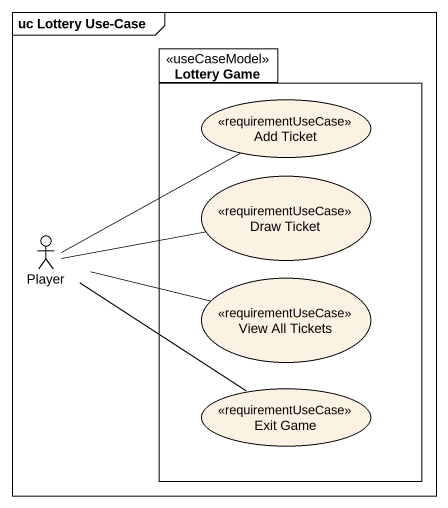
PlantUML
@startuml
mainframe uc Lottery Use-Case
package "Lottery Game" as Lottery_Game <<useCaseModel>> {
  usecase "Add Ticket" as Add_Ticket <<requirementUseCase>>
  usecase "Draw Ticket" as Draw_Ticket <<requirementUseCase>>
  usecase "View All Tickets" as View_All_Tickets <<requirementUseCase>>
  usecase "Exit Game" as Exit_Game <<requirementUseCase>>
}
actor Player
Player -right- Add_Ticket
Player -right- Draw_Ticket
Player -right- View_All_Tickets
Player -- Exit_Game
@enduml
